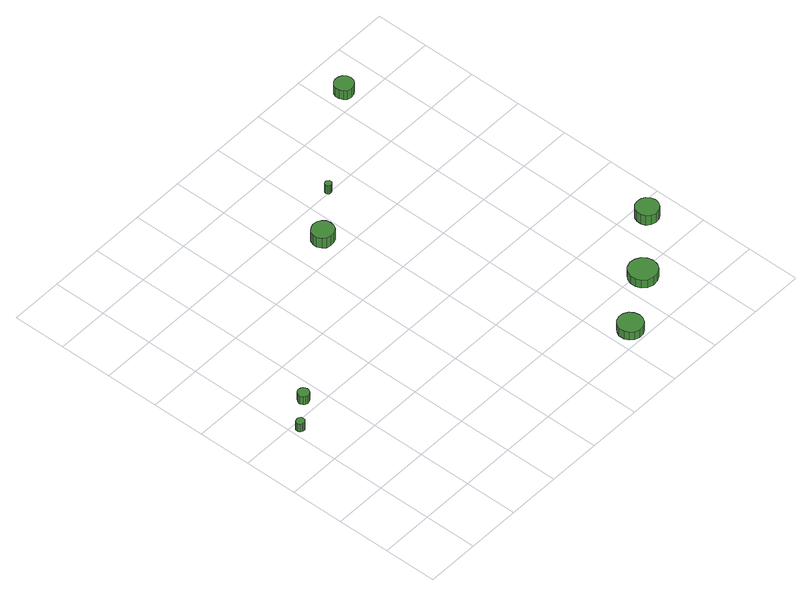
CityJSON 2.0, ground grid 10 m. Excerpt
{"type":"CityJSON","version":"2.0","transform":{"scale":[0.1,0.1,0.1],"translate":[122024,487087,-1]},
"CityObjects":{
"tree1":{"type":"SolitaryVegetationObject","attributes":{"function":"something"},"geometry":[{"type":"MultiSurface","lod":"1","boundaries":[[[0,1,2,3,4,5,6,7,8,9,10,11,12,13,14]],[[15,16,17,18,19,20,21,22,23,24,25,26,27,28,29]],[[0,29,28,1]],[[1,28,27,2]],[[2,27,26,3]],[[3,26,25,4]],[[4,25,24,5]],[[5,24,23,6]],[[6,23,22,7]],[[7,22,21,8]],[[8,21,20,9]],[[9,20,19,10]],[[10,19,18,11]],[[11,18,17,12]],[[12,17,16,13]],[[13,16,15,14]],[[14,15,29,0]]]}]},
"tree2":{"type":"SolitaryVegetationObject","attributes":{"function":"something"},"geometry":[{"type":"MultiSurface","lod":"1","boundaries":[[[30,31,32,33,34,35,36,37,38,39,40,41,42,43,44]],[[45,46,47,48,49,50,51,52,53,54,55,56,57,58,59]],[[30,59,58,31]],[[31,58,57,32]],[[32,57,56,33]],[[33,56,55,34]],[[34,55,54,35]],[[35,54,53,36]],[[36,53,52,37]],[[37,52,51,38]],[[38,51,50,39]],[[39,50,49,40]],[[40,49,48,41]],[[41,48,47,42]],[[42,47,46,43]],[[43,46,45,44]],[[44,45,59,30]]]}]},
"tree3":{"type":"SolitaryVegetationObject","attributes":{"function":"something"},"geometry":[{"type":"MultiSurface","lod":"1","boundaries":[[[60,61,62,63,64,65,66,67,68,69,70,71,72,73,74]],[[75,76,77,78,79,80,81,82,83,84,85,86,87,88,89]],[[60,89,88,61]],[[61,88,87,62]],[[62,87,86,63]],[[63,86,85,64]],[[64,85,84,65]],[[65,84,83,66]],[[66,83,82,67]],[[67,82,81,68]],[[68,81,80,69]],[[69,80,79,70]],[[70,79,78,71]],[[71,78,77,72]],[[72,77,76,73]],[[73,76,75,74]],[[74,75,89,60]]]}]},
"tree4":{"type":"SolitaryVegetationObject","attributes":{"function":"something"},"geometry":[{"type":"MultiSurface","lod":"1","boundaries":[[[90,91,92,93,94,95,96,97,98,99,100,101,102,103,104]],[[105,106,107,108,109,110,111,112,113,114,115,116,117,118,119]],[[90,119,118,91]],[[91,118,117,92]],[[92,117,116,93]],[[93,116,115,94]],[[94,115,114,95]],[[95,114,113,96]],[[96,113,112,97]],[[97,112,111,98]],[[98,111,110,99]],[[99,110,109,100]],[[100,109,108,101]],[[101,108,107,102]],[[102,107,106,103]],[[103,106,105,104]],[[104,105,119,90]]]}]},
"tree5":{"type":"SolitaryVegetationObject","attributes":{"function":"something"},"geometry":[{"type":"MultiSurface","lod":"1","boundaries":[[[120,121,122,123,124,125,126,127,128,129,130,131,132,133,134]],[[135,136,137,138,139,140,141,142,143,144,145,146,147,148,149]],[[120,149,148,121]],[[121,148,147,122]],[[122,147,146,123]],[[123,146,145,124]],[[124,145,144,125]],[[125,144,143,126]],[[126,143,142,127]],[[127,142,141,128]],[[128,141,140,129]],[[129,140,139,130]],[[130,139,138,131]],[[131,138,137,132]],[[132,137,136,133]],[[133,136,135,134]],[[134,135,149,120]]]}]},
"tree6":{"type":"SolitaryVegetationObject","attributes":{"function":"something"},"geometry":[{"type":"MultiSurface","lod":"1","boundaries":[[[150,151,152,153,154,155,156,157,158,159,160,161,162,163,164]],[[165,166,167,168,169,170,171,172,173,174,175,176,177,178,179]],[[150,179,178,151]],[[151,178,177,152]],[[152,177,176,153]],[[153,176,175,154]],[[154,175,174,155]],[[155,174,173,156]],[[156,173,172,157]],[[157,172,171,158]],[[158,171,170,159]],[[159,170,169,160]],[[160,169,168,161]],[[161,168,167,162]],[[162,167,166,163]],[[163,166,165,164]],[[164,165,179,150]]]}]},
"tree7":{"type":"SolitaryVegetationObject","attributes":{"function":"something"},"geometry":[{"type":"MultiSurface","lod":"1","boundaries":[[[180,181,182,183,184,185,186,187,188,189,190,191,192,193,194]],[[195,196,197,198,199,200,201,202,203,204,205,206,207,208,209]],[[180,209,208,181]],[[181,208,207,182]],[[182,207,206,183]],[[183,206,205,184]],[[184,205,204,185]],[[185,204,203,186]],[[186,203,202,187]],[[187,202,201,188]],[[188,201,200,189]],[[189,200,199,190]],[[190,199,198,191]],[[191,198,197,192]],[[192,197,196,193]],[[193,196,195,194]],[[194,195,209,180]]]}]},
"tree8":{"type":"SolitaryVegetationObject","attributes":{"function":"something"},"geometry":[{"type":"MultiSurface","lod":"1","boundaries":[[[210,211,212,213,214,215,216,217,218,219,220,221,222,223,224]],[[225,226,227,228,229,230,231,232,233,234,235,236,237,238,239]],[[210,239,238,211]],[[211,238,237,212]],[[212,237,236,213]],[[213,236,235,214]],[[214,235,234,215]],[[215,234,233,216]],[[216,233,232,217]],[[217,232,231,218]],[[218,231,230,219]],[[219,230,229,220]],[[220,229,228,221]],[[221,228,227,222]],[[222,227,226,223]],[[223,226,225,224]],[[224,225,239,210]]]}]}
},
"vertices":[
[23,287,25],[23,291,25],[21,293,25],[18,295,25],[15,295,25],[12,294,25],[9,292,25],[8,289,25],[8,286,25],[9,283,25],[12,281,25],[15,280,25],[18,280,25],[21,282,25],[23,284,25],[23,284,7],[21,282,7],[18,280,7],[15,280,7],[12,281,7],[9,283,7],[8,286,7],[8,289,7],[9,292,7],[12,294,7],[15,295,7],[18,295,7],[21,293,7],[23,291,7],[23,287,7],
[78,326,25],[77,330,25],[75,334,25],[71,336,25],[66,337,25],[62,335,25],[59,332,25],[57,328,25],[57,324,25],[59,320,25],[62,317,25],[66,315,25],[71,316,25],[75,318,25],[77,322,25],[77,322,7],[75,318,7],[71,316,7],[66,315,7],[62,317,7],[59,320,7],[57,324,7],[57,328,7],[59,332,7],[62,335,7],[66,337,7],[71,336,7],[75,334,7],[77,330,7],[78,326,7],
[381,540,30],[380,548,30],[375,555,30],[367,559,30],[359,560,30],[351,557,30],[345,552,30],[341,544,30],[341,536,30],[345,528,30],[351,522,30],[359,520,30],[367,521,30],[375,525,30],[380,532,30],[380,532,7],[375,525,7],[367,521,7],[359,520,7],[351,522,7],[345,528,7],[341,536,7],[341,544,7],[345,552,7],[351,557,7],[359,560,7],[367,559,7],[375,555,7],[380,548,7],[381,540,7],
[558,27,26],[556,36,26],[551,44,26],[542,49,26],[533,50,26],[524,47,26],[517,40,26],[513,32,26],[513,22,26],[517,13,26],[524,7,26],[533,4,26],[542,5,26],[551,10,26],[556,18,26],[556,18,8],[551,10,8],[542,5,8],[533,4,8],[524,7,8],[517,13,8],[513,22,8],[513,32,8],[517,40,8],[524,47,8],[533,50,8],[542,49,8],[551,44,8],[556,36,8],[558,27,8],
[454,604,26],[454,606,26],[452,608,26],[450,610,26],[447,610,26],[445,609,26],[443,607,26],[442,605,26],[442,603,26],[443,600,26],[445,598,26],[447,598,26],[450,598,26],[452,599,26],[454,601,26],[454,601,7],[452,599,7],[450,598,7],[447,598,7],[445,598,7],[443,600,7],[442,603,7],[442,605,7],[443,607,7],[445,609,7],[447,610,7],[450,610,7],[452,608,7],[454,606,7],[454,604,7],
[665,91,26],[663,101,26],[657,110,26],[647,115,26],[637,117,26],[626,113,26],[618,106,26],[614,96,26],[614,85,26],[618,75,26],[626,68,26],[637,65,26],[647,66,26],[657,71,26],[663,80,26],[663,80,8],[657,71,8],[647,66,8],[637,65,8],[626,68,8],[618,75,8],[614,85,8],[614,96,8],[618,106,8],[626,113,8],[637,117,8],[647,115,8],[657,110,8],[663,101,8],[665,91,8],
[767,175,31],[765,183,31],[760,190,31],[753,194,31],[744,195,31],[736,193,31],[729,187,31],[726,179,31],[726,170,31],[729,162,31],[736,156,31],[744,154,31],[753,155,31],[760,159,31],[765,166,31],[765,166,9],[760,159,9],[753,155,9],[744,154,9],[736,156,9],[729,162,9],[726,170,9],[726,179,9],[729,187,9],[736,193,9],[744,195,9],[753,194,9],[760,190,9],[765,183,9],[767,175,9],
[652,732,27],[650,739,27],[646,745,27],[640,748,27],[632,749,27],[625,747,27],[620,742,27],[617,735,27],[617,728,27],[620,721,27],[625,716,27],[632,714,27],[640,715,27],[646,719,27],[650,724,27],[650,724,7],[646,719,7],[640,715,7],[632,714,7],[625,716,7],[620,721,7],[617,728,7],[617,735,7],[620,742,7],[625,747,7],[632,749,7],[640,748,7],[646,745,7],[650,739,7],[652,732,7]
]}
